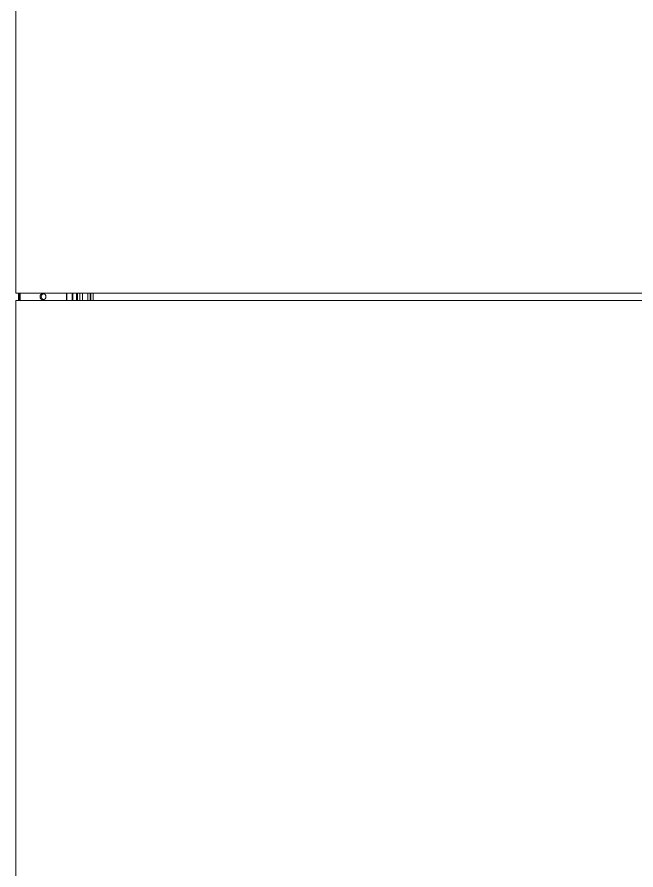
# Model space of a CAD drawing. Header units: inches. Extents: x 1518 to 2565, y 62 to 679.
# Drawn here: x 2091.11 to 2123.65, y 573.82 to 618.67 of the extents above; entities that cross this region are included whole.
import ezdxf

# ---------------------------------------------------------------- set-up
doc = ezdxf.new("R2010")
doc.units = ezdxf.units.IN
doc.header["$LTSCALE"] = 50
doc.header["$MEASUREMENT"] = 0
for name, color, linetype, lineweight in [('E2-ECOFEET', 254, 'Continuous', 5), ('ECOFEET', 254, 'Continuous', 5), ('TEXT', 1, 'Continuous', 20)]:
    doc.layers.add(name, color=color, linetype=linetype, lineweight=lineweight)

# ---------------------------------------------------------------- blocks, each defined once
blk = doc.blocks.new('Z1')
at = {"layer": 'ECOFEET', "color": 1, "linetype": 'Continuous'}
for p, q in [((-38.307, 137.185), (-38.307, 137.56)), ((-38.223, 137.185), (-38.223, 137.56)), ((-35.782, 137.185), (-35.782, 137.56)), ((-35.762, 137.185), (-35.762, 137.56)), ((-35.489, 137.185), (-35.489, 137.56)), ((-35.44, 137.56), (-35.44, 137.185)), ((-35.438, 137.185), (-35.438, 137.56)), ((-35.25, 137.56), (-35.25, 137.185)), ((-35.248, 137.185), (-35.248, 137.56)), ((-35.199, 137.56), (-35.199, 137.185)), ((-35.071, 137.185), (-35.071, 137.56)), ((-34.943, 137.56), (-34.943, 137.185)), ((-34.661, 137.185), (-34.661, 137.56)), ((-34.533, 137.56), (-34.533, 137.185)), ((-34.5, 137.185), (-34.5, 137.56)), ((-34.374, 137.185), (-34.374, 137.56)), ((-34.372, 137.56), (-34.372, 137.185))]:
    blk.add_line(p, q, dxfattribs=at)
for points in [[(0.291, 203.06), (0, 203.06), (-38.449, 203.06), (-38.449, 137.56), (0, 137.56), (0, 203.06)], [(0.291, 71.685), (0, 71.685), (-38.449, 71.685), (-38.449, 137.185), (0, 137.185), (0.291, 137.185)]]:
    blk.add_lwpolyline(points, dxfattribs=at)
at = {"layer": 'ECOFEET', "color": 1, "linetype": 'Continuous', "flags": 128}
blk.add_lwpolyline([(-38.239, 137.383), (-38.24, 137.429), (-38.244, 137.471), (-38.249, 137.505), (-38.256, 137.528), (-38.263, 137.538), (-38.271, 137.535), (-38.278, 137.518), (-38.284, 137.489), (-38.289, 137.45), (-38.291, 137.406), (-38.291, 137.359), (-38.289, 137.315), (-38.284, 137.276), (-38.278, 137.247), (-38.271, 137.23), (-38.263, 137.227), (-38.256, 137.237), (-38.249, 137.26), (-38.244, 137.295), (-38.24, 137.337), (-38.239, 137.383)], dxfattribs=at)
at = {"layer": 'ECOFEET', "color": 1, "linetype": 'Continuous'}
blk.add_lwpolyline([(-36.985, 137.536, 0.358832), (-37.11, 137.383, 0.358276), (-36.985, 137.229)], format="xyb", dxfattribs=at)
blk.add_circle((-37.016, 137.382), 0.156, dxfattribs=at)
blk = doc.blocks.new('*U215')
at = {"layer": 'E2-ECOFEET'}
blk.add_blockref('Z1', (60.859, 10.38), dxfattribs=at)

msp = doc.modelspace()

# ---------------------------------------------------------------- block references
at = {"layer": 'TEXT'}
msp.add_blockref('*U215', (2068.627, 456.206), dxfattribs=at)

doc.saveas('drawing.dxf')
